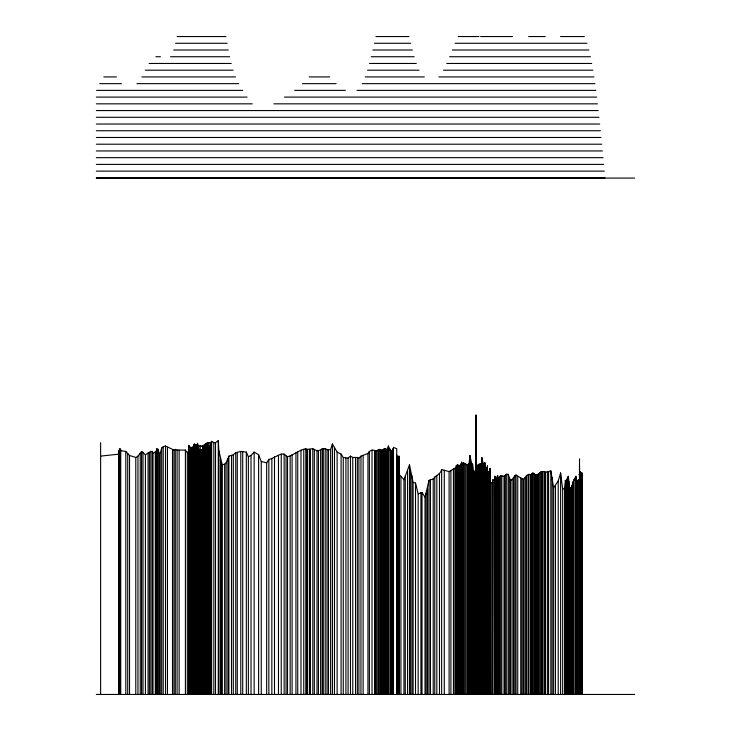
<?xml version="1.0" encoding="UTF-8"?>
<svg xmlns="http://www.w3.org/2000/svg" width="731" height="731" viewBox="0 0 731 731"><rect width="100%" height="100%" fill="white"/><g stroke="black" fill="none" stroke-linecap="round" stroke-linejoin="round"><path stroke-width="1.1" d="M476.32 693.984L475.954 415.08L475.598 693.984M476.192 693.984L476.32 458.145M481.61 693.984L481.738 457.469L482.579 460.832L482.816 467.566L483.785 463.527L484.982 462.851L484.982 693.984M579.272 693.984L579.519 464.87M481.373 693.984L481.373 466.89L481.016 464.194L480.166 463.527L479.207 489.094L479.207 693.984M398.523 693.984L398.888 456.126L399.126 474.291L403.941 479.673L403.941 693.984M571.925 693.984L571.925 488.418L572.044 485.055L572.528 485.055L573.131 481.692L575.9 476.31L576.503 483.036L576.503 693.984M494.622 693.984L494.86 476.31L495.225 693.984M480.413 693.984L480.77 467.566L480.166 471.596L480.77 487.074L481.373 485.731M479.326 693.984L479.326 466.89L480.532 463.527L481.61 463.527L482.816 464.194L482.579 468.233L482.213 467.566L483.538 466.214L483.182 463.527L484.982 462.851L484.744 693.984M489.203 693.984L489.203 473.615L489.807 468.909L490.163 469.576M488.354 474.967L488.6 471.596L488.6 693.984M487.76 693.984L487.997 472.272L488.6 474.291M488.235 693.984L488.354 472.272L487.157 474.967M564.825 693.984L564.825 488.418L565.301 483.036M196.959 693.984L196.959 446.705L196.228 446.029L195.031 455.45L194.428 454.106L196.228 454.106L196.593 454.773L198.037 453.43L198.037 693.984M469.092 693.984L469.092 463.527L469.932 455.45L471.376 462.851L471.376 693.984M494.375 483.036L494.622 481.016M492.456 693.984L492.813 479.673L492.813 693.984M571.45 693.984L571.45 491.789L571.925 488.418M197.799 693.984L197.553 443.342L196.831 447.372L199.362 449.391L199.362 693.984M205.018 693.984L205.018 448.724L205.384 446.705L206.471 448.724L209.24 448.048M209.477 693.984L209.477 446.029L207.668 447.372L207.193 450.068L204.781 449.391L206.471 446.705L206.224 693.984M383.473 693.984L383.473 450.068L384.195 448.724L386.005 449.391L387.686 448.724L388.408 446.029L390.701 451.411L390.701 693.984M425.022 693.984L425.022 497.171L428.996 480.349L433.209 478.997C435.594 475.378 440.619 474.309 441.634 469.576L449.099 471.596L454.883 468.233L456.327 468.909L456.089 467.566M462.467 693.984L462.467 465.546L461.745 462.175L460.905 464.87L459.936 465.546L457.533 464.87L456.327 465.546L456.089 466.89L456.089 693.984M480.413 474.291C479.134 479.17 481.683 484.388 479.207 489.094M484.626 693.984L484.744 470.252L484.388 693.984M485.832 693.984L485.585 467.566L485.229 693.984M485.832 468.233L487.394 466.89M580.716 693.984L580.716 472.272L579.756 472.948L579.272 474.967L580.112 471.596L580.112 693.984M156.498 693.984L156.854 448.724L158.06 449.391L159.267 453.43L159.267 693.984M160.226 693.984L160.226 453.43L161.679 448.048L163.241 446.705L165.526 446.029L173.96 450.068L175.285 449.391L177.085 450.068L185.4 450.068L187.319 452.754L187.319 693.984M476.192 468.233L478.604 464.194L478.604 693.984M565.666 693.984L565.666 483.036L568.316 476.31L569.522 487.751L569.522 693.984M577.709 693.984L577.709 483.712L578.915 479.673L580.962 478.997L580.716 472.272M193.943 693.984L193.825 444.686L194.547 444.009L193.587 446.705L193.587 693.984M473.789 693.984L473.789 474.967L474.995 470.928L475.598 472.272M553.623 693.984L553.623 487.751L558.201 481.016L560.613 472.948L562.66 489.094L562.66 693.984M576.503 483.036L577.344 480.349L577.709 483.712M403.941 479.673L409.488 464.87L413.097 482.369L413.097 693.984M330.613 693.984L330.613 449.391L332.422 444.009L337.119 452.087L337.119 693.984M198.403 693.984L198.64 450.068L200.203 450.744L199.846 450.068L199.846 693.984M197.799 454.106L198.037 453.43M202.971 693.984L202.971 446.029L205.987 443.342L206.471 444.009L206.471 693.984M209.477 446.029L209.24 693.984M222.242 693.984L222.242 464.87L224.645 464.194L226.098 462.851L228.867 456.126L233.317 454.773L235.729 452.754L240.782 451.411L246.32 452.087L248.366 456.793L248.366 693.984M488.957 693.984L489.203 473.615M488.354 478.33L490.163 468.233L490.163 693.984M496.185 693.984L496.185 482.369L497.994 478.33L500.644 475.634L504.015 476.31L506.3 474.291L508.109 474.291L510.512 480.349L510.512 693.984M530.743 693.984L530.743 474.967L532.908 472.948L535.805 474.967L537.13 474.967L541.223 471.596L544.595 471.596L545.436 472.272L545.436 693.984M462.467 465.546L463.555 462.851L467.283 464.87L469.092 463.527M118.925 693.984L118.925 450.744L119.893 448.724L120.734 449.391L120.734 693.984M498.469 693.984L498.469 489.094L497.628 475.634L494.375 482.369L494.375 693.984M205.018 448.724L201.052 450.068L196.831 455.45L193.34 452.087L191.778 449.391L189.969 449.391L187.319 452.754M393.47 448.048L393.104 693.984M486.188 693.984L486.554 476.31L486.791 476.977M207.668 448.724L209.477 447.372L197.434 446.029L194.784 444.686L191.412 449.391L191.412 693.984M523.277 693.984L523.277 479.673L526.53 475.634L528.942 474.291L530.743 474.967M210.802 693.984L210.802 442.666L211.643 441.323L213.808 442.666L215.499 442.666L218.267 440.647L218.871 450.744L218.871 693.984M391.423 693.984L391.423 451.411L393.47 448.724L392.867 448.724L392.867 693.984M266.669 693.984L266.669 462.851L268.844 459.488C273.239 458.41 276.857 455.55 281.243 454.106L284.131 454.106L287.502 456.793C293.899 454.91 299.134 450.013 305.805 448.724L306.773 449.391L312.795 448.724L317.007 450.744L320.617 450.068L322.188 448.724L325.194 448.724L328.447 450.068L330.613 449.391M120.734 450.744L125.796 451.411L129.524 455.45L135.783 457.469L137.958 456.126L141.567 451.411L145.423 454.773L145.423 693.984M510.512 480.349L512.084 479.673L514.852 475.634L516.049 474.967L523.277 479.673M206.471 444.009L207.43 442.666L210.802 442.666M358.912 693.984L358.912 458.145L360.959 456.126L367.94 453.43L369.383 451.411L372.033 450.068L376.849 450.744L379.024 449.391L382.395 450.744L382.395 693.984M479.81 693.984L479.81 493.8L480.77 492.456L481.61 493.133C480.386 487.476 484.735 482.478 484.626 476.977L486.188 476.977M580.478 693.984L580.478 472.948L581.922 472.948L582.159 474.291L581.081 475.634L580.962 693.984M153.007 693.984L153.007 453.43L156.014 451.411L156.498 450.068M188.525 693.984L188.525 445.353L189.128 446.029L188.525 446.705L190.572 447.372L191.54 449.391L191.54 693.984M191.175 693.984L191.175 448.048L193.587 446.705M481.373 466.89L481.976 466.214L481.61 463.527M485.229 470.252L484.744 472.272L484.388 470.252M580.112 473.615L579.272 474.291M248.366 456.793L251.016 455.45L254.15 452.087L258.61 454.773L261.25 461.508L261.25 693.984M145.423 454.773L150.842 451.411L152.286 451.411L153.007 453.43M337.119 452.087L341.085 454.106L343.259 457.469L348.075 458.145L350.478 456.126L352.771 457.469L357.349 457.469L358.912 458.145M487.394 483.712L492.456 482.369M418.15 693.984L418.15 493.8L422.006 492.456L425.022 497.171M492.813 480.349L496.066 478.997L498.469 489.094M197.799 452.754L200.203 451.411L199.846 450.068M545.436 472.272L550.854 470.928L553.623 487.751M562.66 489.094L564.825 488.418M100.622 456.126L119.171 454.106L118.925 450.744M177.176 36.55L225.961 36.55M375.926 36.55L409.004 36.55M458.182 36.55L478.951 36.55M480.587 36.55L512.477 36.55M528.641 36.55L545.253 36.55M560.567 36.55L584.325 36.55M175.641 43.275L227.113 43.275M374.391 43.275L410.667 43.275M455.13 43.275L586.975 43.275M173.658 50.01L228.337 50.01M372.837 50.01L412.366 50.01M452.334 50.01L588.884 50.01M155.895 56.735L160.418 56.735M170.533 56.735L229.68 56.735M371.193 56.735L414.203 56.735M449.611 56.735L590.429 56.735M149.124 63.469L231.224 63.469M369.429 63.469L416.305 63.469M446.742 63.469L591.735 63.469M145.35 70.194L233.116 70.194M367.501 70.194L419.018 70.194M443.47 70.194L592.905 70.194M103.802 76.919L116.393 76.919M141.887 76.919L235.546 76.919M309.195 76.919L329.782 76.919M365.262 76.919L424.391 76.919M438.892 76.919L593.983 76.919M99.772 83.654L121.456 83.654M136.944 83.654L238.745 83.654M302.488 83.654L336.123 83.654M362.274 83.654L594.943 83.654M96.583 90.379L242.628 90.379M294.666 90.379L345.416 90.379M357.011 90.379L595.847 90.379M96.355 97.104L247.078 97.104M284.505 97.104L596.688 97.104M96.355 103.839L252.241 103.839M273.86 103.839L597.483 103.839M96.355 110.564L598.25 110.564M96.355 117.298L599 117.298M96.355 124.023L599.712 124.023M96.355 130.748L600.416 130.748M96.355 137.483L601.092 137.483M96.355 144.208L601.759 144.208M96.355 150.942L602.417 150.942M96.355 157.668L603.057 157.668M96.355 164.393L603.705 164.393M96.355 171.127L604.345 171.127M96.355 177.852L604.994 177.852M96.355 178.081L634.645 178.081M193.825 444.686L196.593 444.686L196.831 446.705L196.831 693.984M197.799 444.686L198.64 446.029L202.971 446.029M207.668 450.068L206.471 450.068L206.224 446.705M382.03 693.984L382.03 450.068L383.473 450.068M198.403 450.744L201.171 451.411L201.171 693.984M390.701 451.411L391.423 451.411M159.267 453.43L160.226 453.43M396.723 454.773L397.326 456.793L398.048 456.793L398.523 461.508M478.604 464.87L479.326 466.89M488.957 474.291L484.744 472.948L484.626 470.928M487.157 475.634L487.632 475.634L486.791 471.596L486.791 693.984M569.522 487.751L570.847 487.751L571.45 491.789M96.355 694.45L634.645 694.45M261.25 461.508L266.669 462.851M413.097 482.369L415.51 483.036L418.15 493.8M191.175 448.048L189.128 446.705L188.525 445.353M199.362 450.068L201.171 451.411M471.376 462.851L472.582 464.194L473.789 474.967M479.81 493.8L479.207 493.133L479.929 481.692L481.976 481.016L481.61 489.77L482.213 493.133M382.03 450.068L382.395 450.744M495.225 479.673L496.185 482.369M487.76 474.967L488.235 476.977L488.354 472.272L488.354 693.984M218.871 450.744L222.242 464.87M580.478 472.948L581.081 476.977M565.666 483.036L565.301 480.349L565.301 693.984M481.373 469.576L481.135 485.055L481.976 491.113L483.538 486.398L482.579 491.113L482.213 487.074M488.235 473.615L488.354 476.31M582.159 474.291L582.159 693.984M581.922 472.948L581.922 693.984M579.756 472.948L579.756 693.984M579.519 458.812L579.519 693.984M578.915 479.673L578.915 693.984M578.066 482.369L578.066 693.984M577.344 480.349L577.344 693.984M575.9 476.31L575.9 693.984M575.297 477.654L575.297 693.984M573.853 479.673L573.853 693.984M573.131 481.692L573.131 693.984M572.894 483.712L572.894 693.984M572.528 485.055L572.528 693.984M572.044 485.055L572.044 693.984M570.847 487.751L570.847 693.984M570.125 487.751L570.125 693.984M569.038 481.692L569.038 693.984M568.316 476.31L568.316 693.984M568.078 476.977L568.078 693.984M567.229 478.33L567.229 693.984M566.872 479.673L566.872 693.984M566.032 482.369L566.032 693.984M560.613 472.948L560.613 693.984M558.201 481.016L558.201 693.984M555.432 485.731L555.432 693.984M552.179 477.654L552.179 693.984M550.854 470.928L550.854 693.984M548.57 471.596L548.57 693.984M547.364 471.596L547.364 693.984M544.595 471.596L544.595 693.984M543.023 471.596L543.023 693.984M541.945 471.596L541.945 693.984M541.223 471.596L541.223 693.984M540.017 472.948L540.017 693.984M538.811 473.615L538.811 693.984M537.733 474.291L537.733 693.984M537.13 474.967L537.13 693.984M536.408 474.967L536.408 693.984M535.805 474.967L535.805 693.984M534.717 474.291L534.717 693.984M534.114 473.615L534.114 693.984M532.908 472.948L532.908 693.984M531.949 473.615L531.949 693.984M530.989 474.291L530.989 693.984M528.942 474.291L528.942 693.984M528.093 474.967L528.093 693.984M526.53 475.634L526.53 693.984M525.324 477.654L525.324 693.984M523.88 478.997L523.88 693.984M521.952 478.33L521.952 693.984M520.746 477.654L520.746 693.984M517.74 476.31L517.74 693.984M516.049 474.967L516.049 693.984M514.852 475.634L514.852 693.984M513.527 477.654L513.527 693.984M512.084 479.673L512.084 693.984M509.306 478.33L509.306 693.984M508.109 474.291L508.109 693.984M506.3 474.291L506.3 693.984M505.094 475.634L505.094 693.984M504.015 476.31L504.015 693.984M501.841 475.634L501.841 693.984M500.644 475.634L500.644 693.984M499.437 476.977L499.437 693.984M497.994 478.33L497.994 693.984M497.628 475.634L497.628 693.984M497.272 480.349L497.272 693.984M496.066 478.997L496.066 693.984M494.86 476.31L494.86 693.984M491.25 483.036L491.25 693.984M489.807 468.909L489.807 693.984M489.441 469.576L489.441 693.984M487.997 472.272L487.997 693.984M487.632 472.948L487.632 693.984M487.394 465.546L487.394 693.984M487.157 467.566L487.157 693.984M486.554 476.31L486.554 693.984M485.951 467.566L485.951 693.984M485.585 467.566L485.585 693.984M485.347 471.596L485.347 693.984M483.785 463.527L483.785 693.984M483.538 466.214L483.538 693.984M483.182 463.527L483.182 693.984M482.816 464.194L482.816 693.984M482.579 460.832L482.579 693.984M482.213 467.566L482.213 693.984M481.976 466.214L481.976 693.984M481.738 457.469L481.738 693.984M481.135 464.87L481.135 693.984M481.016 464.194L481.016 693.984M480.77 463.527L480.77 693.984M480.532 463.527L480.532 693.984M480.166 463.527L480.166 693.984M479.929 464.87L479.929 693.984M479.563 478.33L479.563 693.984M478.969 466.89L478.969 693.984M478.001 464.87L478.001 693.984M477.398 466.214L477.398 693.984M476.914 466.89L476.914 693.984M476.557 466.89L476.557 693.984M475.954 415.08L475.954 693.984M474.995 470.928L474.995 693.984M474.392 472.948L474.392 693.984M473.304 471.596L473.304 693.984M472.582 464.194L472.582 693.984M470.536 458.812L470.536 693.984M469.932 455.45L469.932 693.984M468.37 464.194L468.37 693.984M467.283 464.87L467.283 693.984M465.958 464.194L465.958 693.984M464.752 463.527L464.752 693.984M463.555 462.851L463.555 693.984M461.745 462.175L461.745 693.984M461.142 463.527L461.142 693.984M460.905 464.87L460.905 693.984M459.936 465.546L459.936 693.984M459.095 465.546L459.095 693.984M458.255 465.546L458.255 693.984M457.533 464.87L457.533 693.984M456.327 465.546L456.327 693.984M454.883 468.233L454.883 693.984M453.439 468.909L453.439 693.984M450.908 470.928L450.908 693.984M449.099 471.596L449.099 693.984M444.284 470.252L444.284 693.984M441.634 469.576L441.634 693.984M439.468 473.615L439.468 693.984M436.818 475.634L436.818 693.984M434.771 476.977L434.771 693.984M433.209 478.997L433.209 693.984M430.44 479.673L430.44 693.984M428.996 480.349L428.996 693.984M427.544 488.418L427.544 693.984M426.219 493.133L426.219 693.984M422.006 492.456L422.006 693.984M420.928 492.456L420.928 693.984M415.51 483.036L415.51 693.984M411.891 475.634L411.891 693.984M410.329 470.252L410.329 693.984M409.488 464.87L409.488 693.984M407.56 470.928L407.56 693.984M405.266 476.977L405.266 693.984M400.935 476.977L400.935 693.984M399.254 470.252L399.126 693.984M398.888 456.126L398.888 693.984M398.048 456.793L398.048 693.984M397.326 456.793L397.326 693.984M396.723 693.984L396.723 448.724L393.47 447.372L393.47 693.984M392.629 450.068L392.629 693.984M392.264 450.068L392.264 693.984M391.058 451.411L391.058 693.984M389.861 448.724L389.861 693.984M388.408 446.029L388.408 693.984M388.051 448.048L388.051 693.984M387.686 448.724L387.686 693.984M386.845 449.391L386.845 693.984M386.005 449.391L386.005 693.984M385.283 448.724L385.283 693.984M384.195 448.724L384.195 693.984M383.592 449.391L383.592 693.984M382.989 450.068L382.989 693.984M381.189 450.068L381.189 693.984M380.221 449.391L380.221 693.984M379.024 449.391L379.024 693.984M378.174 450.068L378.174 693.984M376.849 450.744L376.849 693.984M375.652 450.744L375.652 693.984M374.564 450.744L374.564 693.984M372.033 450.068L372.033 693.984M369.383 451.411L369.383 693.984M367.94 453.43L367.94 693.984M363.124 455.45L363.124 693.984M360.959 456.126L360.959 693.984M357.349 457.469L357.349 693.984M355.54 457.469L355.54 693.984M352.771 457.469L352.771 693.984M350.478 456.126L350.478 693.984M348.075 458.145L348.075 693.984M345.909 458.145L345.909 693.984M343.259 457.469L343.259 693.984M341.085 454.106L341.085 693.984M334.469 447.372L334.469 693.984M332.422 444.009L332.422 693.984M328.447 450.068L328.447 693.984M327.004 449.391L327.004 693.984M325.194 448.724L325.194 693.984M323.266 448.724L323.266 693.984M322.188 448.724L322.188 693.984M320.617 450.068L320.617 693.984M318.451 450.744L318.451 693.984M317.007 450.744L317.007 693.984M314.357 449.391L314.357 693.984M312.795 448.724L312.795 693.984M310.383 449.391L310.383 693.984M309.542 449.391L309.542 693.984M307.614 449.391L307.614 693.984M306.773 449.391L306.773 693.984M305.805 448.724L305.805 693.984M303.758 449.391L303.758 693.984M300.989 450.068L300.989 693.984M297.736 452.087L297.736 693.984M295.936 452.754L295.936 693.984M292.08 454.773L292.08 693.984M290.152 456.126L290.152 693.984M287.502 456.793L287.502 693.984M286.059 456.126L286.059 693.984M284.131 454.106L284.131 693.984M281.243 454.106L281.243 693.984M278.474 455.45L278.474 693.984M274.5 456.793L274.5 693.984M271.85 458.812L271.85 693.984M268.844 459.488L268.844 693.984M258.61 454.773L258.61 693.984M254.15 452.087L254.15 693.984M251.016 455.45L251.016 693.984M246.32 452.087L246.32 693.984M242.71 451.411L242.71 693.984M240.782 451.411L240.782 693.984M237.292 452.754L237.292 693.984M235.729 452.754L235.729 693.984M233.317 454.773L233.317 693.984M231.517 455.45L231.517 693.984M228.867 456.126L228.867 693.984M227.898 458.812L227.898 693.984M226.098 462.851L226.098 693.984M224.645 464.194L224.645 693.984M221.52 462.175L221.52 693.984M220.433 458.812L220.433 693.984M218.267 440.647L218.267 693.984M215.499 442.666L215.499 693.984M213.808 442.666L213.808 693.984M211.643 441.323L211.643 693.984M210.199 442.666L210.199 693.984M208.637 442.666L208.637 693.984M208.39 448.048L208.39 693.984M208.271 448.048L208.271 693.984M207.668 447.372L207.668 693.984M207.43 442.666L207.43 693.984M207.193 448.724L207.193 693.984M205.987 443.342L205.987 693.984M205.621 447.372L205.621 693.984M205.384 446.705L205.265 693.984M204.781 444.686L204.781 693.984M204.424 449.391L204.424 693.984M204.059 445.353L204.059 693.984M203.456 446.705L203.456 693.984M203.218 445.353L203.218 693.984M202.852 449.391L202.852 693.984M202.377 449.391L202.377 693.984M201.052 450.068L201.052 693.984M200.203 446.029L200.203 693.984M199.965 451.411L199.965 693.984M199.6 451.411L199.6 693.984M199.243 451.411L199.243 693.984M199.006 450.068L199.006 693.984M198.64 446.029L198.64 693.984M198.156 448.724L198.156 693.984M197.553 443.342L197.553 693.984M197.434 446.029L197.434 693.984M196.593 444.686L196.593 693.984M196.228 446.029L196.228 693.984M195.99 445.353L195.99 693.984M195.753 448.048L195.753 693.984M195.15 454.106L195.15 693.984M195.031 454.106L195.031 693.984M194.784 444.686L194.784 693.984M194.547 444.009L194.428 693.984M193.34 452.087L193.34 693.984M192.619 447.372L192.619 693.984M192.381 447.372L192.381 693.984M191.778 447.372L191.778 693.984M190.572 447.372L190.572 693.984M189.969 449.391L189.969 693.984M189.128 446.029L189.128 693.984M188.762 451.411L188.762 693.984M185.4 450.068L185.4 693.984M179.132 450.068L179.132 693.984M177.085 450.068L177.085 693.984M175.285 449.391L175.285 693.984M173.96 450.068L173.96 693.984M172.507 449.391L172.507 693.984M167.454 447.372L167.454 693.984M165.526 446.029L165.526 693.984M163.241 446.705L163.241 693.984M161.679 448.048L161.679 693.984M158.06 449.391L158.06 693.984M156.854 448.724L156.854 693.984M156.617 450.744L156.617 693.984M156.014 451.411L156.014 693.984M155.292 452.087L155.292 693.984M152.286 451.411L152.286 693.984M150.842 451.411L150.842 693.984M149.389 452.754L149.389 693.984M148.064 452.754L148.064 693.984M143.011 452.087L143.011 693.984M141.567 451.411L141.567 693.984M140.242 453.43L140.242 693.984M137.958 456.126L137.958 693.984M135.783 457.469L135.783 693.984M129.524 455.45L129.524 693.984M127.715 453.43L127.715 693.984M125.796 451.411L125.796 693.984M119.893 448.724L119.893 693.984M119.171 454.106L119.171 693.984M118.687 450.744L118.687 693.984M100.622 442.666L100.622 693.984"/></g></svg>
